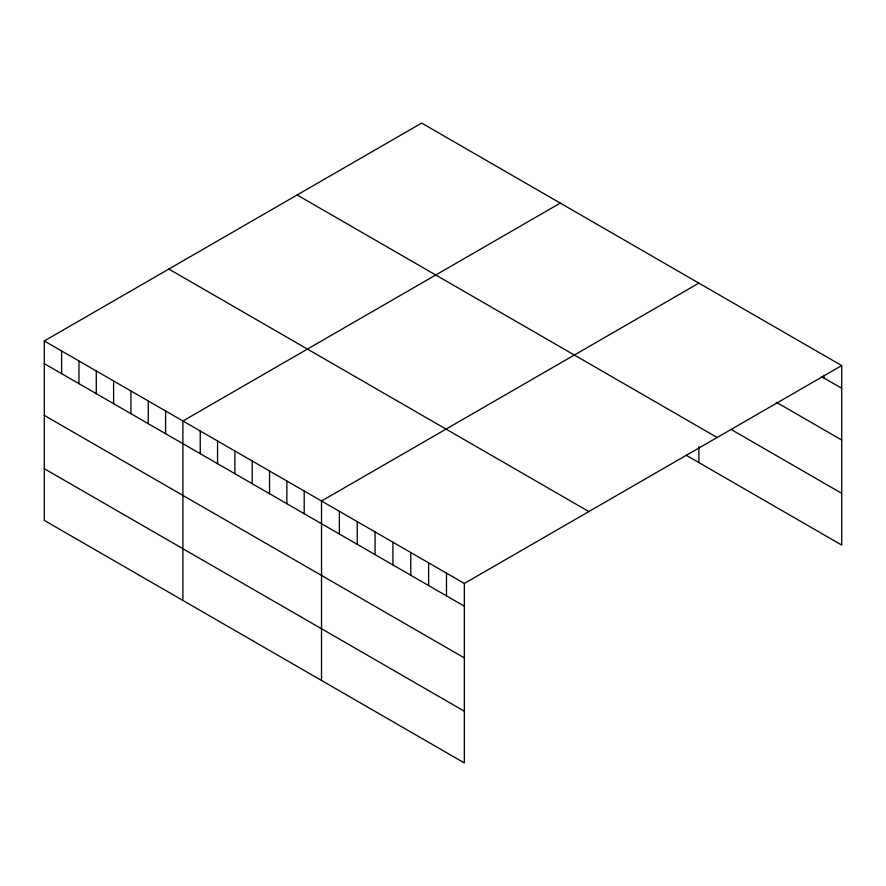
<?xml version="1.0" encoding="UTF-8"?>
<svg xmlns="http://www.w3.org/2000/svg" width="886" height="886" viewBox="0 0 886 886"><rect width="100%" height="100%" fill="white"/><g stroke="black" fill="none" stroke-linecap="round" stroke-linejoin="round"><path stroke-width="1.33" d="M44.3 340.955L464.33 583.453L464.33 762.924L44.3 520.414L44.3 340.955L421.67 123.076L841.7 365.586L841.7 545.045L686.185 455.26M560.284 203.104L182.904 420.983L182.904 600.442M698.888 283.132L321.518 501L321.518 680.47M464.33 583.453L841.7 365.586M821.466 376.605L841.7 388.289M776.247 402.233L841.7 440.021M731.028 429.422L841.7 493.314M297.142 194.975L717.162 437.485M168.838 269.056L588.858 511.554M44.3 363.659L464.33 606.168M44.3 415.39L464.33 657.888M44.3 468.694L464.33 711.192M823.847 375.31L823.847 377.979M698.888 446.677L698.888 462.592M446.478 573.153L446.478 595.857M428.625 562.843L428.625 585.546M410.772 552.532L410.772 575.247M392.919 542.232L392.919 564.936M375.077 531.921L375.077 554.636M357.224 521.621L357.224 544.325M339.371 511.311L339.371 534.014M304.197 490.999L304.197 513.714M286.865 480.998L286.865 503.702M269.543 470.998L269.543 493.701M252.211 460.997L252.211 483.701M234.89 450.985L234.89 473.7M217.557 440.984L217.557 463.699M200.236 430.984L200.236 453.687M165.582 410.982L165.582 433.686M148.261 400.97L148.261 423.685M130.929 390.97L130.929 413.673M113.607 380.969L113.607 403.673M96.275 370.968L96.275 393.672M78.954 360.956L78.954 383.671M61.621 350.956L61.621 373.67"/></g></svg>
